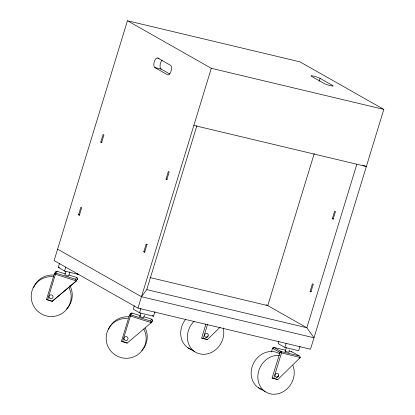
<?xml version="1.0" encoding="UTF-8"?>
<svg xmlns="http://www.w3.org/2000/svg" width="415" height="415" viewBox="0 0 415 415"><rect width="100%" height="100%" fill="white"/><g stroke="black" fill="none" stroke-linecap="round" stroke-linejoin="round"><path stroke-width="0.62" d="M272.914 348.273L272.411 348.247L280.042 352.382L272.11 378.034L277.791 379.554L300.247 357.538L300.185 356.817L299.355 355.992L291.678 351.681L289.307 351.116M56.948 271.612L57.016 271.327L55.584 273.76L47.585 299.905L52.176 301.326L76.173 281.048M131.897 313.491L132.001 313.086L130.569 315.519L122.565 341.659L127.161 343.086L151.159 322.808M127.441 20.75L54.116 260.579L137.982 308.132L310.493 349.223L383.818 109.394L299.952 61.84L127.441 20.75L211.308 68.304L383.818 109.394M47.585 299.905L46.516 299.423L54.396 273.724M77.003 273.542L78.57 274.465L64.569 271.062L58.292 267.364L59.49 263.432M78.544 214.799L80.873 207.184L81.714 207.661L79.384 215.276L78.544 214.799L79.789 215.095M100.772 142.091L103.102 134.476L103.942 134.953L101.613 142.563L100.772 142.091L102.017 142.387M64.569 271.062L65.767 267.136M69.907 271.929L68.657 276.022L67.889 275.97L64.828 274.834L65.933 271.218M146.122 244.181L146.957 244.658L144.633 252.273L143.792 251.796L146.122 244.181L147.361 244.477M166.021 179.088L168.35 171.473L169.19 171.95L166.861 179.56L166.021 179.088L167.266 179.384M122.565 341.659L121.502 341.182L129.376 315.483M130.123 315.073L130.492 313.859L130.953 313.885M134.304 305.756L133.277 309.123L139.554 312.822L153.555 316.225L154.93 311.738M137.982 308.132L211.308 68.304M139.554 312.822L140.924 308.329M57.607 249.161L141.474 296.715L146.76 289.629L196.892 125.662M144.451 315.115L143.637 317.781L140.042 316.801L139.814 316.593L140.918 312.977M220.235 327.103L207.339 339.61L201.664 338.09L205.933 324.125M203.2 338.624L207.656 324.048M319.192 81.205L320.069 78.352A5.011 0.591 17 0 0 313.657 76.137A5.011 0.591 17 0 0 311.442 76.298L324.022 83.431A5.011 0.591 17 0 0 330.433 85.646A5.011 0.591 17 0 0 332.648 85.485L320.069 78.352M314.269 153.509L267.768 305.601L149.908 277.526M271.41 351.987L272.525 348.346A1.204 1.053 -60.5 0 1 273.91 347.448L285.753 350.27M278.87 341.395L278.185 343.636L284.892 347.443L298.691 350.727L300.066 346.24M273.651 378.568L281.448 353.061A1.204 0.56 -76.6 0 0 281.292 351.635L273.91 347.448A1.204 0.56 -76.6 0 0 273.495 347.542M284.892 347.443L286.096 343.511M289.291 350.037L288.819 352.361L285.188 351.349L286.329 347.62M310.093 291.408L312.417 283.793L313.258 284.27L310.928 291.88L310.093 291.408L311.333 291.704M332.322 218.695L334.651 211.085L335.486 211.557L333.162 219.172L332.322 218.695L333.561 218.99M356.791 164.413L306.851 327.757L313.984 337.805L141.474 296.715M54.313 273.916L76.241 280.867L76.173 279.918L75.52 279.243L55.812 273.132A1.204 1.193 33.4 0 0 54.313 273.916L55.532 272.084A1.204 1.193 33.4 0 1 57.005 271.311L65.368 273.905M129.298 315.675L151.221 322.626L151.159 321.677L150.505 321.002L130.798 314.892A1.204 1.193 33.4 0 0 129.298 315.675L130.492 313.859A1.204 1.193 33.4 0 1 131.991 313.071L140.353 315.665M76.095 281.173L77.517 278.927M77.372 279.233L77.636 278.346L76.951 277.495L68.952 275.021M151.076 322.932L152.497 320.686M152.352 320.992L152.621 320.105L151.931 319.254L143.938 316.78M52.176 301.326L75.867 281.427M75.52 279.243L76.718 277.428M127.161 343.086L121.502 341.182M150.505 321.002L151.698 319.187M77.143 279.487L77.449 279.108M152.435 320.868L150.645 322.491M139.814 316.593L140.187 316.578M280.047 352.501L300.247 357.538M55.532 272.084L55.843 272.105M285.437 351.157L285.012 351.157L285.188 351.349M280.037 352.548L279.907 352.532A1.204 1.053 -60.5 0 1 281.292 351.635L299.059 355.868M291.678 351.681L291.963 352.153M157.845 58.09L170.425 65.222A5.011 2.334 -76.6 0 1 171.068 71.172A5.011 2.334 -76.6 0 1 167.515 74.742L154.935 67.609A5.011 2.334 -76.6 0 1 154.297 61.659A5.011 2.334 -76.6 0 1 157.845 58.09L159.09 58.385M154.935 67.609L161.15 69.087L169.901 74.052M193.847 125.408L366.357 166.498L362.897 165.3M143.792 251.796L145.037 252.092M146.76 289.629L306.851 327.757L266.243 304.735M272.525 348.346L273.765 348.642M201.664 338.09L206.265 339.185M272.11 378.034L277.791 379.554M58.292 267.364L59.511 267.659M46.516 299.423L52.259 301.202M299.391 357.834L299.895 358.119M206.836 339.325L207.339 339.61M187.928 347.801L194.64 351.604M258.374 387.745L265.086 391.547M152.507 315.608L153.555 316.225M161.15 69.087A5.011 2.334 -76.6 0 1 160.107 65.051A5.011 2.334 -76.6 0 1 162.146 60.123M143.766 329.017A20.045 19.894 33.3 0 1 132.172 357.419A20.045 19.894 33.3 0 1 106.297 340.518A20.045 19.894 33.3 0 1 127.644 318.487M145.1 327.845A20.045 19.894 33.3 0 1 141.868 350.416M108.616 329.334A20.045 19.894 33.3 0 1 128.728 316.837M68.781 287.258A20.045 19.894 33.3 0 1 56.839 315.763A20.045 19.894 33.3 0 1 31.244 298.043A20.045 19.894 33.3 0 1 53.737 276.846M69.865 285.608A20.045 19.894 33.3 0 1 66.509 309.045M33.636 287.574A20.045 19.894 33.3 0 1 53.742 275.078M273.174 347.998A1.204 0.56 -76.6 0 1 273.246 347.858M278.605 375.663A2.002 1.759 -60.4 0 1 276.302 377.157M292.928 365.506A20.045 17.57 -60.5 0 1 279.549 393.342A20.045 17.57 -60.5 0 1 257.84 377.053A20.045 17.57 -60.5 0 1 279.399 355.359M261.756 389.478A20.045 17.57 -60.5 0 1 253.529 363.27A20.045 17.57 -60.5 0 1 279.757 353.855M208.159 335.719A2.002 1.759 -60.4 0 1 205.856 337.213M223.244 327.959A20.045 17.57 -60.5 0 1 212.558 351.873A20.045 17.57 -60.5 0 1 189.951 346.613A20.045 17.57 -60.5 0 1 194.132 321.184M191.31 349.534A20.045 17.57 -60.5 0 1 185.614 319.379M124.158 339.252A2.002 1.987 33.3 0 0 127.571 339.844A2.002 1.987 33.3 0 0 126.352 336.601A2.002 1.987 33.3 0 0 124.158 339.252M49.172 297.498A2.002 1.987 33.3 0 0 52.586 298.084A2.002 1.987 33.3 0 0 51.372 294.842A2.002 1.987 33.3 0 0 49.172 297.498M277.651 376.913A2.002 1.759 -60.4 0 0 277.925 373.542A2.002 1.759 -60.4 0 0 275.067 375.305A2.002 1.759 -60.4 0 0 277.651 376.913M207.204 336.97A2.002 1.759 -60.4 0 0 207.479 333.598A2.002 1.759 -60.4 0 0 204.621 335.356A2.002 1.759 -60.4 0 0 207.204 336.97"/></g></svg>
